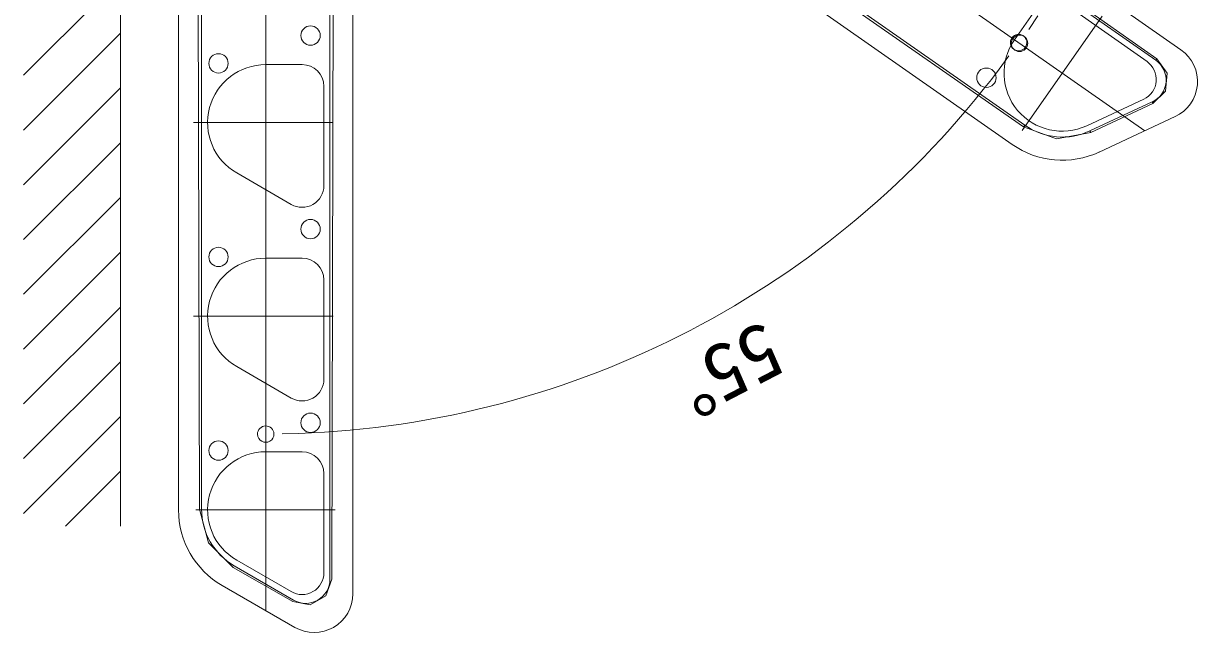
# Model space of a CAD drawing. Units: millimetres, scale not verified. Extents: x -1681 to -294, y -1188 to 1055.
# Drawn here: x -696.9 to -575.7, y -536.4 to -473.5 of the extents above; entities that cross this region are included whole.
import ezdxf
from ezdxf.enums import TextEntityAlignment as Align

# ---------------------------------------------------------------- set-up
doc = ezdxf.new("R2010")
doc.units = ezdxf.units.MM
doc.header["$LTSCALE"] = 4
doc.linetypes.add('CHAIN2', pattern=[12, 9, -1, 1, -1])
for name, color, linetype, lineweight in [('0-3_YKK_13', 4, 'Continuous', 9), ('0-4_YKK_D', 6, 'Continuous', 9), ('0-5_YKK_12', 2, 'CHAIN2', 9)]:
    doc.layers.add(name, color=color, linetype=linetype, lineweight=lineweight)
doc.styles.add('ＭＳ ゴシック', font='')
doc.styles.get('ＭＳ ゴシック').set_extended_font_data('MS Gothic')

msp = doc.modelspace()

# ---------------------------------------------------------------- linework, layer by layer
at = {"layer": '0-3_YKK_13'}
for p, q in [((-686.872, -373.428), (-686.872, -525.422)), ((-658.316, -419.583), (-577.422, -476.226)), ((-580.025, -477.302), (-659.24, -421.835)), ((-579.915, -477.145), (-657.418, -422.583)), ((-670.372, -430.215), (-593.537, -484.016)), ((-671.872, -534.153), (-671.872, -432.973)), ((-662.872, -433.667), (-662.872, -532.421)), ((-594.84, -486.003), (-668.384, -434.507)), ((-665.513, -434.145), (-593.657, -484.188)), ((-665.247, -530.905), (-665.247, -434.202)), ((-678.929, -436.124), (-678.706, -523.688)), ((-678.497, -435.875), (-678.497, -523.688)), ((-665.055, -530.905), (-664.815, -436.124)), ((-680.872, -523.761), (-680.872, -436.294)), ((-696.872, -478.853), (-686.872, -468.853)), ((-594.602, -475.182), (-592.451, -472.111)), ((-589.318, -471.558), (-580.925, -477.434)), ((-696.872, -484.51), (-686.872, -474.51)), ((-579.915, -477.145), (-580.025, -477.302)), ((-671.872, -477.749), (-668.122, -477.749)), ((-696.872, -490.167), (-686.872, -480.167)), ((-665.872, -479.999), (-665.872, -490.244)), ((-581.265, -481.317), (-587.152, -484.062)), ((-586.813, -484.604), (-580.403, -481.615)), ((-586.73, -484.781), (-580.324, -481.783)), ((-580.403, -481.615), (-580.324, -481.783)), ((-578.025, -483.127), (-585.874, -486.787)), ((-679.322, -483.749), (-664.922, -483.749)), ((-593.537, -484.016), (-593.657, -484.188)), ((-586.73, -484.781), (-586.813, -484.604)), ((-696.872, -495.824), (-686.872, -485.824)), ((-669.247, -492.193), (-674.872, -488.945)), ((-696.872, -501.48), (-686.872, -491.48)), ((-696.872, -507.137), (-686.872, -497.137)), ((-671.872, -497.749), (-668.122, -497.749)), ((-665.872, -499.999), (-665.872, -510.244)), ((-696.872, -512.794), (-686.872, -502.794)), ((-679.322, -503.749), (-664.922, -503.749)), ((-696.872, -518.451), (-686.872, -508.451)), ((-669.247, -512.193), (-674.872, -508.945)), ((-696.872, -524.108), (-686.872, -514.108)), ((-671.872, -517.749), (-668.122, -517.749)), ((-692.529, -525.422), (-686.872, -519.765)), ((-665.872, -519.999), (-665.872, -530.244)), ((-679.097, -523.761), (-664.697, -523.761)), ((-669.247, -532.193), (-674.872, -528.945)), ((-675.219, -529.702), (-669.089, -533.231)), ((-675.122, -529.534), (-668.997, -533.07)), ((-668.872, -535.885), (-676.372, -531.555))]:
    msp.add_line(p, q, dxfattribs=at)
for points in [[(-579.915, -477.145), (-578.864, -478.652), (-579.026, -480.483), (-580.324, -481.783)], [(-586.73, -484.781), (-590.273, -485.411), (-593.657, -484.188)], [(-675.219, -529.702), (-677.768, -527.162), (-678.706, -523.688)], [(-665.055, -530.905), (-665.687, -532.631), (-667.279, -533.549), (-669.089, -533.231)]]:
    msp.add_lwpolyline(points, dxfattribs=at)
for centre in [(-667.247, -474.749), (-676.747, -477.624), (-597.501, -479.104), (-667.247, -494.749), (-676.747, -497.624), (-667.247, -514.749), (-676.747, -517.624)]:
    msp.add_circle(centre, 1, dxfattribs=at)
for centre, radius, start, end in [((-589.687, -478.624), 6, 145, 295), ((-581.459, -479.35), 2.5, 295, 55), ((-579.716, -479.502), 4, 295, 55), ((-671.872, -483.749), 6, 90, 239.99998), ((-668.122, -479.999), 2.25, 0, 90), ((-582.216, -479.278), 2.25, 295, 55), ((-589.665, -478.487), 6.75, 235, 295), ((-589.678, -478.631), 9, 235, 295), ((-668.122, -490.244), 2.25, 239.99998, 0), ((-671.872, -503.749), 6, 90, 239.99998), ((-668.122, -499.999), 2.25, 0, 90), ((-668.122, -510.244), 2.25, 239.99998, 0), ((-671.872, -523.749), 6, 90, 239.99998), ((-668.122, -519.999), 2.25, 0, 90), ((-671.872, -523.761), 9, 180, 239.99998), ((-671.747, -523.688), 6.75, 180, 239.99998), ((-668.122, -530.244), 2.25, 239.99998, 0), ((-667.747, -530.905), 2.5, 239.99998, 0), ((-666.872, -532.421), 4, 239.99998, 0)]:
    msp.add_arc(centre, radius, start, end, dxfattribs=at)
at = {"layer": '0-4_YKK_D'}
for p, q in [((-593.13, -474.138), (-592.179, -472.729)), ((-595.179, -476.853), (-596.179, -478.228)), ((-670.172, -515.892), (-668.472, -515.861))]:
    msp.add_line(p, q, dxfattribs=at)
for centre, radius, start, end in [((-594.18, -475.478), 0.85, 53.97296, 233.97296), ((-594.08, -475.548), 0.85, 56.00578, 236.00578), ((-594.18, -475.478), 0.85, 233.97296, 53.97296), ((-594.08, -475.548), 0.85, 236.00578, 56.00578), ((-671.872, -421.078), 94.845, 272.05405, 322.94594), ((-671.872, -515.922), 0.85, 1.02702, 181.02702), ((-671.872, -515.922), 0.85, 181.02702, 1.02702)]:
    msp.add_arc(centre, radius, start, end, dxfattribs=at)
at = {"layer": '0-5_YKK_12', "linetype": 'Continuous'}
for p, q in [((-581.165, -484.591), (-664.046, -426.557)), ((-593.821, -484.549), (-585.562, -472.753)), ((-578.037, -483.102), (-578.025, -483.127)), ((-594.822, -485.978), (-594.84, -486.003)), ((-585.874, -486.787), (-585.887, -486.761))]:
    msp.add_line(p, q, dxfattribs=at)

# ---------------------------------------------------------------- texts
at = {"layer": '0-4_YKK_D', "color": 4, "style": 'ＭＳ ゴシック'}
msp.add_text('55°', height=5.865, rotation=207.5, dxfattribs=at).set_placement((-621.274, -502.566), align=Align.BOTTOM_LEFT)

doc.saveas('drawing.dxf')
